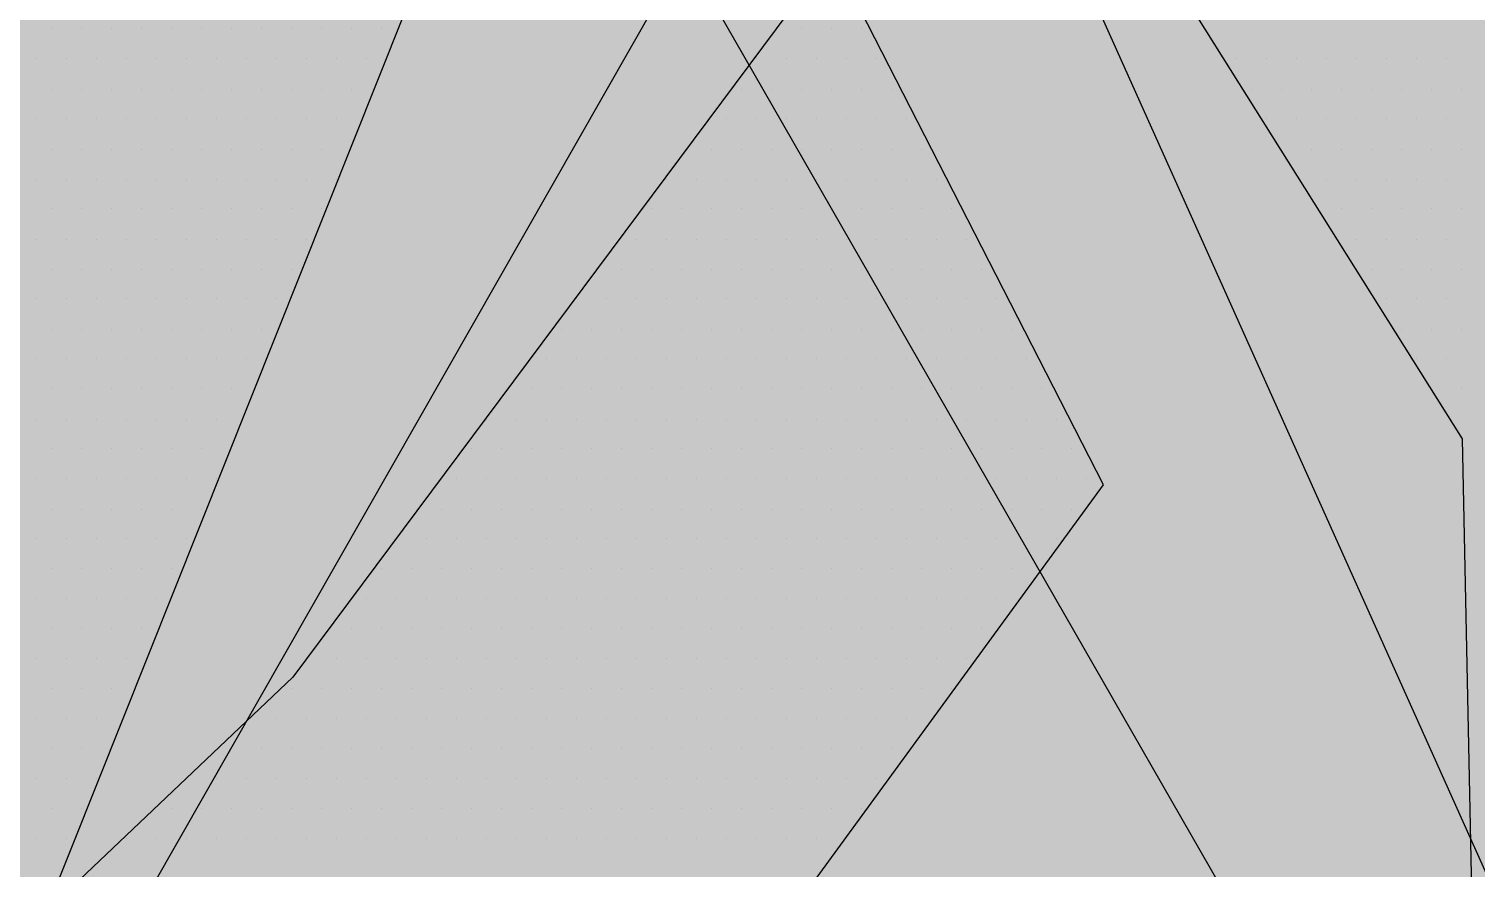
# Paper-space layout 'Layout1' of a CAD drawing. Extents: x -43 to 2298, y -18 to 768.
# Drawn here: x 736.001 to 738.656, y 378.743 to 380.283 of the extents above; entities that cross this region are included whole.
import ezdxf

# ---------------------------------------------------------------- set-up
doc = ezdxf.new("R2010")
doc.units = 0
doc.header["$LTSCALE"] = 2
doc.linetypes.add('CACHEX2', pattern=[0.75, 0.5, -0.25])
doc.layers.add('CARTOUCHE', color=7, linetype='Continuous')
doc.layers.add('LOGO', color=7, linetype='Continuous')

# ---------------------------------------------------------------- blocks, each defined once
blk = doc.blocks.new('A$C715108E3')
at = {"layer": 'LOGO', "color": 131}
for p, q in [((-9.3321, -15.8996), (-9.3321, -15.8996)), ((-9.2402, -15.8996), (-9.2402, -15.8996)), ((-9.1488, -15.8996), (-9.1488, -15.8996)), ((-9.0569, -15.8996), (-9.0569, -15.8996)), ((-8.9651, -15.8996), (-8.9651, -15.8996)), ((-8.8736, -15.8996), (-8.8736, -15.8996)), ((-8.7818, -15.8996), (-8.7818, -15.8996)), ((-8.69, -15.8996), (-8.69, -15.8996)), ((-8.5985, -15.8996), (-8.5985, -15.8996)), ((-8.5067, -15.8996), (-8.5067, -15.8996)), ((-8.4149, -15.8996), (-8.4149, -15.8996)), ((-8.3228, -15.8996), (-8.3228, -15.8996)), ((-7.1176, -15.8996), (-7.1176, -15.8996)), ((-7.0389, -15.8996), (-7.0389, -15.8996)), ((-6.947, -15.8996), (-6.947, -15.8996)), ((-6.8552, -15.8996), (-6.8552, -15.8996)), ((-9.3778, -15.991), (-9.3778, -15.991)), ((-9.2863, -15.991), (-9.2863, -15.991)), ((-9.1945, -15.991), (-9.1945, -15.991)), ((-9.1027, -15.991), (-9.1027, -15.991)), ((-9.0112, -15.991), (-9.0112, -15.991)), ((-8.9194, -15.991), (-8.9194, -15.991)), ((-8.8273, -15.991), (-8.8273, -15.991)), ((-8.7361, -15.991), (-8.7361, -15.991)), ((-8.6442, -15.991), (-8.6442, -15.991)), ((-8.552, -15.991), (-8.552, -15.991)), ((-8.461, -15.991), (-8.461, -15.991)), ((-8.3691, -15.991), (-8.3691, -15.991)), ((-7.1856, -15.991), (-7.1856, -15.991)), ((-7.1764, -15.991), (-7.1764, -15.991)), ((-7.0846, -15.991), (-7.0846, -15.991)), ((-6.9924, -15.991), (-6.9924, -15.991)), ((-6.9013, -15.991), (-6.9013, -15.991)), ((-6.8095, -15.991), (-6.8095, -15.991)), ((-5.7485, -15.991), (-5.7485, -15.991)), ((-5.7088, -15.991), (-5.7088, -15.991)), ((-5.6168, -15.991), (-5.6168, -15.991)), ((-5.5248, -15.991), (-5.5248, -15.991)), ((-5.4335, -15.991), (-5.4335, -15.991)), ((-5.3417, -15.991), (-5.3417, -15.991)), ((-5.2498, -15.991), (-5.2498, -15.991)), ((-5.1584, -15.991), (-5.1584, -15.991)), ((-5.0665, -15.991), (-5.0665, -15.991)), ((-9.3321, -16.0834), (-9.3321, -16.0834)), ((-9.2402, -16.0834), (-9.2402, -16.0834)), ((-9.1488, -16.0834), (-9.1488, -16.0834)), ((-9.0569, -16.0834), (-9.0569, -16.0834)), ((-8.9651, -16.0834), (-8.9651, -16.0834)), ((-8.8736, -16.0834), (-8.8736, -16.0834)), ((-8.7818, -16.0834), (-8.7818, -16.0834)), ((-8.69, -16.0834), (-8.69, -16.0834)), ((-8.5985, -16.0834), (-8.5985, -16.0834)), ((-8.5067, -16.0834), (-8.5067, -16.0834)), ((-8.4149, -16.0834), (-8.4149, -16.0834)), ((-7.254, -16.0834), (-7.254, -16.0834)), ((-7.2222, -16.0834), (-7.2222, -16.0834)), ((-7.1307, -16.0834), (-7.1307, -16.0834)), ((-7.0389, -16.0834), (-7.0389, -16.0834)), ((-6.947, -16.0834), (-6.947, -16.0834)), ((-6.8552, -16.0834), (-6.8552, -16.0834)), ((-6.7637, -16.0834), (-6.7637, -16.0834)), ((-5.6908, -16.0834), (-5.6908, -16.0834)), ((-5.6625, -16.0834), (-5.6625, -16.0834)), ((-5.5712, -16.0834), (-5.5712, -16.0834)), ((-5.4792, -16.0834), (-5.4792, -16.0834)), ((-5.3874, -16.0834), (-5.3874, -16.0834)), ((-5.2959, -16.0834), (-5.2959, -16.0834)), ((-5.2041, -16.0834), (-5.2041, -16.0834)), ((-5.1123, -16.0834), (-5.1123, -16.0834)), ((-5.0208, -16.0834), (-5.0208, -16.0834)), ((-9.3778, -16.1747), (-9.3778, -16.1747)), ((-9.2863, -16.1747), (-9.2863, -16.1747)), ((-9.1945, -16.1747), (-9.1945, -16.1747)), ((-9.1027, -16.1747), (-9.1027, -16.1747)), ((-9.0112, -16.1747), (-9.0112, -16.1747)), ((-8.9194, -16.1747), (-8.9194, -16.1747)), ((-8.8273, -16.1747), (-8.8273, -16.1747)), ((-8.7361, -16.1747), (-8.7361, -16.1747)), ((-8.6442, -16.1747), (-8.6442, -16.1747)), ((-8.552, -16.1747), (-8.552, -16.1747)), ((-8.461, -16.1747), (-8.461, -16.1747)), ((-7.3228, -16.1747), (-7.3228, -16.1747)), ((-7.2683, -16.1747), (-7.2683, -16.1747)), ((-7.1764, -16.1747), (-7.1764, -16.1747)), ((-7.0846, -16.1747), (-7.0846, -16.1747)), ((-6.9924, -16.1747), (-6.9924, -16.1747)), ((-6.9013, -16.1747), (-6.9013, -16.1747)), ((-6.8095, -16.1747), (-6.8095, -16.1747)), ((-6.7175, -16.1747), (-6.7175, -16.1747)), ((-5.6329, -16.1747), (-5.6329, -16.1747)), ((-5.6168, -16.1747), (-5.6168, -16.1747)), ((-5.5248, -16.1747), (-5.5248, -16.1747)), ((-5.4335, -16.1747), (-5.4335, -16.1747)), ((-5.3417, -16.1747), (-5.3417, -16.1747)), ((-5.2498, -16.1747), (-5.2498, -16.1747)), ((-5.1584, -16.1747), (-5.1584, -16.1747)), ((-5.0665, -16.1747), (-5.0665, -16.1747)), ((-9.3321, -16.2673), (-9.3321, -16.2673)), ((-9.2402, -16.2673), (-9.2402, -16.2673)), ((-9.1488, -16.2673), (-9.1488, -16.2673)), ((-9.0569, -16.2673), (-9.0569, -16.2673)), ((-8.9651, -16.2673), (-8.9651, -16.2673)), ((-8.8736, -16.2673), (-8.8736, -16.2673)), ((-8.7818, -16.2673), (-8.7818, -16.2673)), ((-8.69, -16.2673), (-8.69, -16.2673)), ((-8.5985, -16.2673), (-8.5985, -16.2673)), ((-8.5067, -16.2673), (-8.5067, -16.2673)), ((-7.3908, -16.2673), (-7.3908, -16.2673)), ((-7.314, -16.2673), (-7.314, -16.2673)), ((-7.2222, -16.2673), (-7.2222, -16.2673)), ((-7.1307, -16.2673), (-7.1307, -16.2673)), ((-7.0389, -16.2673), (-7.0389, -16.2673)), ((-6.947, -16.2673), (-6.947, -16.2673)), ((-6.8552, -16.2673), (-6.8552, -16.2673)), ((-6.7637, -16.2673), (-6.7637, -16.2673)), ((-6.6719, -16.2673), (-6.6719, -16.2673)), ((-5.5755, -16.2675), (-5.5755, -16.2675)), ((-5.5712, -16.2675), (-5.5712, -16.2675)), ((-5.4792, -16.2675), (-5.4792, -16.2675)), ((-5.3874, -16.2675), (-5.3874, -16.2675)), ((-5.2959, -16.2675), (-5.2959, -16.2675)), ((-5.2041, -16.2675), (-5.2041, -16.2675)), ((-5.1123, -16.2675), (-5.1123, -16.2675)), ((-5.0208, -16.2675), (-5.0208, -16.2675)), ((-9.3778, -16.3587), (-9.3778, -16.3587)), ((-9.2863, -16.3587), (-9.2863, -16.3587)), ((-9.1945, -16.3587), (-9.1945, -16.3587)), ((-9.1027, -16.3587), (-9.1027, -16.3587)), ((-9.0112, -16.3587), (-9.0112, -16.3587)), ((-8.9194, -16.3587), (-8.9194, -16.3587)), ((-8.8273, -16.3587), (-8.8273, -16.3587)), ((-8.7361, -16.3587), (-8.7361, -16.3587)), ((-8.6442, -16.3587), (-8.6442, -16.3587)), ((-8.552, -16.3587), (-8.552, -16.3587)), ((-8.461, -16.3587), (-8.461, -16.3587)), ((-7.4592, -16.3587), (-7.4592, -16.3587)), ((-7.4515, -16.3587), (-7.4515, -16.3587)), ((-7.3597, -16.3587), (-7.3597, -16.3587)), ((-7.2683, -16.3587), (-7.2683, -16.3587)), ((-7.1764, -16.3587), (-7.1764, -16.3587)), ((-7.0846, -16.3587), (-7.0846, -16.3587)), ((-6.9924, -16.3587), (-6.9924, -16.3587)), ((-6.9013, -16.3587), (-6.9013, -16.3587)), ((-6.8095, -16.3587), (-6.8095, -16.3587)), ((-6.7175, -16.3587), (-6.7175, -16.3587)), ((-6.6262, -16.3587), (-6.6262, -16.3587)), ((-5.5178, -16.3587), (-5.5178, -16.3587)), ((-5.4335, -16.3587), (-5.4335, -16.3587)), ((-5.3417, -16.3587), (-5.3417, -16.3587)), ((-5.2498, -16.3587), (-5.2498, -16.3587)), ((-5.1584, -16.3587), (-5.1584, -16.3587)), ((-5.0665, -16.3587), (-5.0665, -16.3587)), ((-9.3321, -16.45), (-9.3321, -16.45)), ((-9.2402, -16.45), (-9.2402, -16.45)), ((-9.1488, -16.45), (-9.1488, -16.45)), ((-9.0569, -16.45), (-9.0569, -16.45)), ((-8.9651, -16.45), (-8.9651, -16.45)), ((-8.8736, -16.45), (-8.8736, -16.45)), ((-8.7818, -16.45), (-8.7818, -16.45)), ((-8.69, -16.45), (-8.69, -16.45)), ((-8.5985, -16.45), (-8.5985, -16.45)), ((-8.5067, -16.45), (-8.5067, -16.45)), ((-7.5276, -16.45), (-7.5276, -16.45)), ((-7.4973, -16.45), (-7.4973, -16.45)), ((-7.4058, -16.45), (-7.4058, -16.45)), ((-7.314, -16.45), (-7.314, -16.45)), ((-7.2222, -16.45), (-7.2222, -16.45)), ((-7.1307, -16.45), (-7.1307, -16.45)), ((-7.0389, -16.45), (-7.0389, -16.45)), ((-6.947, -16.45), (-6.947, -16.45)), ((-6.8552, -16.45), (-6.8552, -16.45)), ((-6.7637, -16.45), (-6.7637, -16.45)), ((-6.6719, -16.45), (-6.6719, -16.45)), ((-6.5797, -16.45), (-6.5797, -16.45)), ((-5.4603, -16.45), (-5.4603, -16.45)), ((-5.3874, -16.45), (-5.3874, -16.45)), ((-5.2959, -16.45), (-5.2959, -16.45)), ((-5.2041, -16.45), (-5.2041, -16.45)), ((-5.1123, -16.45), (-5.1123, -16.45)), ((-5.0208, -16.45), (-5.0208, -16.45)), ((-9.3778, -16.5424), (-9.3778, -16.5424)), ((-9.2863, -16.5424), (-9.2863, -16.5424)), ((-9.1945, -16.5424), (-9.1945, -16.5424)), ((-9.1027, -16.5424), (-9.1027, -16.5424)), ((-9.0112, -16.5424), (-9.0112, -16.5424)), ((-8.9194, -16.5424), (-8.9194, -16.5424)), ((-8.8273, -16.5424), (-8.8273, -16.5424)), ((-8.7361, -16.5424), (-8.7361, -16.5424)), ((-8.6442, -16.5424), (-8.6442, -16.5424)), ((-8.552, -16.5424), (-8.552, -16.5424)), ((-7.5957, -16.5424), (-7.5957, -16.5424)), ((-7.5434, -16.5424), (-7.5434, -16.5424)), ((-7.4515, -16.5424), (-7.4515, -16.5424)), ((-7.3597, -16.5424), (-7.3597, -16.5424)), ((-7.2683, -16.5424), (-7.2683, -16.5424)), ((-7.1764, -16.5424), (-7.1764, -16.5424)), ((-7.0846, -16.5424), (-7.0846, -16.5424)), ((-6.9924, -16.5424), (-6.9924, -16.5424)), ((-6.9013, -16.5424), (-6.9013, -16.5424)), ((-6.8095, -16.5424), (-6.8095, -16.5424)), ((-6.7175, -16.5424), (-6.7175, -16.5424)), ((-6.6262, -16.5424), (-6.6262, -16.5424)), ((-6.5343, -16.5424), (-6.5343, -16.5424)), ((-5.4031, -16.5424), (-5.4031, -16.5424)), ((-5.3417, -16.5424), (-5.3417, -16.5424)), ((-5.2498, -16.5424), (-5.2498, -16.5424)), ((-5.1584, -16.5424), (-5.1584, -16.5424)), ((-5.0665, -16.5424), (-5.0665, -16.5424)), ((-9.3321, -16.6339), (-9.3321, -16.6339)), ((-9.2402, -16.6339), (-9.2402, -16.6339)), ((-9.1488, -16.6339), (-9.1488, -16.6339)), ((-9.0569, -16.6339), (-9.0569, -16.6339)), ((-8.9651, -16.6339), (-8.9651, -16.6339)), ((-8.8736, -16.6339), (-8.8736, -16.6339)), ((-8.7818, -16.6339), (-8.7818, -16.6339)), ((-8.69, -16.6339), (-8.69, -16.6339)), ((-8.5985, -16.6339), (-8.5985, -16.6339)), ((-7.6641, -16.6339), (-7.6641, -16.6339)), ((-7.5891, -16.6339), (-7.5891, -16.6339)), ((-7.4973, -16.6339), (-7.4973, -16.6339)), ((-7.4058, -16.6339), (-7.4058, -16.6339)), ((-7.314, -16.6339), (-7.314, -16.6339)), ((-7.2222, -16.6339), (-7.2222, -16.6339)), ((-7.1307, -16.6339), (-7.1307, -16.6339)), ((-7.0389, -16.6339), (-7.0389, -16.6339)), ((-6.947, -16.6339), (-6.947, -16.6339)), ((-6.8552, -16.6339), (-6.8552, -16.6339)), ((-6.7637, -16.6339), (-6.7637, -16.6339)), ((-6.6719, -16.6339), (-6.6719, -16.6339)), ((-6.5797, -16.6339), (-6.5797, -16.6339)), ((-6.4886, -16.6339), (-6.4886, -16.6339)), ((-5.3454, -16.6339), (-5.3454, -16.6339)), ((-5.2959, -16.6339), (-5.2959, -16.6339)), ((-5.2041, -16.6339), (-5.2041, -16.6339)), ((-5.1123, -16.6339), (-5.1123, -16.6339)), ((-5.0208, -16.6339), (-5.0208, -16.6339)), ((-9.3778, -16.7251), (-9.3778, -16.7251)), ((-9.2863, -16.7251), (-9.2863, -16.7251)), ((-9.1945, -16.7251), (-9.1945, -16.7251)), ((-9.1027, -16.7251), (-9.1027, -16.7251)), ((-9.0112, -16.7251), (-9.0112, -16.7251)), ((-8.9194, -16.7251), (-8.9194, -16.7251)), ((-8.8273, -16.7251), (-8.8273, -16.7251)), ((-8.7361, -16.7251), (-8.7361, -16.7251)), ((-8.6442, -16.7251), (-8.6442, -16.7251)), ((-7.7321, -16.7251), (-7.7321, -16.7251)), ((-7.7267, -16.7251), (-7.7267, -16.7251)), ((-7.635, -16.7251), (-7.635, -16.7251)), ((-7.5434, -16.7251), (-7.5434, -16.7251)), ((-7.4515, -16.7251), (-7.4515, -16.7251)), ((-7.3597, -16.7251), (-7.3597, -16.7251)), ((-7.2683, -16.7251), (-7.2683, -16.7251)), ((-7.1764, -16.7251), (-7.1764, -16.7251)), ((-7.0846, -16.7251), (-7.0846, -16.7251)), ((-6.9924, -16.7251), (-6.9924, -16.7251)), ((-6.9013, -16.7251), (-6.9013, -16.7251)), ((-6.8095, -16.7251), (-6.8095, -16.7251)), ((-6.7175, -16.7251), (-6.7175, -16.7251)), ((-6.6262, -16.7251), (-6.6262, -16.7251)), ((-6.5343, -16.7251), (-6.5343, -16.7251)), ((-6.4423, -16.7251), (-6.4423, -16.7251)), ((-5.2877, -16.7251), (-5.2877, -16.7251)), ((-5.2498, -16.7251), (-5.2498, -16.7251)), ((-5.1584, -16.7251), (-5.1584, -16.7251)), ((-5.0665, -16.7251), (-5.0665, -16.7251)), ((-9.3321, -16.8175), (-9.3321, -16.8175)), ((-9.2402, -16.8175), (-9.2402, -16.8175)), ((-9.1488, -16.8175), (-9.1488, -16.8175)), ((-9.0569, -16.8175), (-9.0569, -16.8175)), ((-8.9651, -16.8175), (-8.9651, -16.8175)), ((-8.8736, -16.8175), (-8.8736, -16.8175)), ((-8.7818, -16.8175), (-8.7818, -16.8175)), ((-8.69, -16.8175), (-8.69, -16.8175)), ((-7.8005, -16.8175), (-7.8005, -16.8175)), ((-7.7724, -16.8175), (-7.7724, -16.8175)), ((-7.6809, -16.8175), (-7.6809, -16.8175)), ((-7.5891, -16.8175), (-7.5891, -16.8175)), ((-7.4973, -16.8175), (-7.4973, -16.8175)), ((-7.4058, -16.8175), (-7.4058, -16.8175)), ((-7.314, -16.8175), (-7.314, -16.8175)), ((-7.2222, -16.8175), (-7.2222, -16.8175)), ((-7.1307, -16.8175), (-7.1307, -16.8175)), ((-7.0389, -16.8175), (-7.0389, -16.8175)), ((-6.947, -16.8175), (-6.947, -16.8175)), ((-6.8552, -16.8175), (-6.8552, -16.8175)), ((-6.7637, -16.8175), (-6.7637, -16.8175)), ((-6.6719, -16.8175), (-6.6719, -16.8175)), ((-6.5797, -16.8175), (-6.5797, -16.8175)), ((-6.4886, -16.8175), (-6.4886, -16.8175)), ((-6.3966, -16.8175), (-6.3966, -16.8175)), ((-5.2301, -16.8175), (-5.2301, -16.8175)), ((-5.2041, -16.8175), (-5.2041, -16.8175)), ((-5.1123, -16.8175), (-5.1123, -16.8175)), ((-5.0208, -16.8175), (-5.0208, -16.8175)), ((-9.3778, -16.909), (-9.3778, -16.909)), ((-9.2863, -16.909), (-9.2863, -16.909)), ((-9.1945, -16.909), (-9.1945, -16.909)), ((-9.1027, -16.909), (-9.1027, -16.909)), ((-9.0112, -16.909), (-9.0112, -16.909)), ((-8.9194, -16.909), (-8.9194, -16.909)), ((-8.8273, -16.909), (-8.8273, -16.909)), ((-8.7361, -16.909), (-8.7361, -16.909)), ((-7.8693, -16.909), (-7.8693, -16.909)), ((-7.8187, -16.909), (-7.8187, -16.909)), ((-7.7267, -16.909), (-7.7267, -16.909)), ((-7.635, -16.909), (-7.635, -16.909)), ((-7.5434, -16.909), (-7.5434, -16.909)), ((-7.4515, -16.909), (-7.4515, -16.909)), ((-7.3597, -16.909), (-7.3597, -16.909)), ((-7.2683, -16.909), (-7.2683, -16.909)), ((-7.1764, -16.909), (-7.1764, -16.909)), ((-7.0846, -16.909), (-7.0846, -16.909)), ((-6.9924, -16.909), (-6.9924, -16.909)), ((-6.9013, -16.909), (-6.9013, -16.909)), ((-6.8095, -16.909), (-6.8095, -16.909)), ((-6.7175, -16.909), (-6.7175, -16.909)), ((-6.6262, -16.909), (-6.6262, -16.909)), ((-6.5343, -16.909), (-6.5343, -16.909)), ((-6.4423, -16.909), (-6.4423, -16.909)), ((-6.3511, -16.909), (-6.3511, -16.909)), ((-5.1726, -16.909), (-5.1726, -16.909)), ((-5.1584, -16.909), (-5.1584, -16.909)), ((-5.0665, -16.909), (-5.0665, -16.909)), ((-9.3321, -17.0003), (-9.3321, -17.0003)), ((-9.2402, -17.0003), (-9.2402, -17.0003)), ((-9.1488, -17.0003), (-9.1488, -17.0003)), ((-9.0569, -17.0003), (-9.0569, -17.0003)), ((-8.9651, -17.0003), (-8.9651, -17.0003)), ((-8.8736, -17.0003), (-8.8736, -17.0003)), ((-8.7818, -17.0003), (-8.7818, -17.0003)), ((-7.9373, -17.0003), (-7.9373, -17.0003)), ((-7.8642, -17.0003), (-7.8642, -17.0003)), ((-7.7724, -17.0003), (-7.7724, -17.0003)), ((-7.6809, -17.0003), (-7.6809, -17.0003)), ((-7.5891, -17.0003), (-7.5891, -17.0003)), ((-7.4973, -17.0003), (-7.4973, -17.0003)), ((-7.4058, -17.0003), (-7.4058, -17.0003)), ((-7.314, -17.0003), (-7.314, -17.0003)), ((-7.2222, -17.0003), (-7.2222, -17.0003)), ((-7.1307, -17.0003), (-7.1307, -17.0003)), ((-7.0389, -17.0003), (-7.0389, -17.0003)), ((-6.947, -17.0003), (-6.947, -17.0003)), ((-6.8552, -17.0003), (-6.8552, -17.0003)), ((-6.7637, -17.0003), (-6.7637, -17.0003)), ((-6.6719, -17.0003), (-6.6719, -17.0003)), ((-6.5797, -17.0003), (-6.5797, -17.0003)), ((-6.4886, -17.0003), (-6.4886, -17.0003)), ((-6.3966, -17.0003), (-6.3966, -17.0003)), ((-6.3046, -17.0003), (-6.3046, -17.0003)), ((-5.1149, -17.0003), (-5.1149, -17.0003)), ((-5.1123, -17.0003), (-5.1123, -17.0003)), ((-5.0208, -17.0003), (-5.0208, -17.0003)), ((-9.3778, -17.0928), (-9.3778, -17.0928)), ((-9.2863, -17.0928), (-9.2863, -17.0928)), ((-9.1945, -17.0928), (-9.1945, -17.0928)), ((-9.1027, -17.0928), (-9.1027, -17.0928)), ((-9.0112, -17.0928), (-9.0112, -17.0928)), ((-8.9194, -17.0928), (-8.9194, -17.0928)), ((-8.8273, -17.0928), (-8.8273, -17.0928)), ((-8.0059, -17.0928), (-8.0059, -17.0928)), ((-8.002, -17.0928), (-8.002, -17.0928)), ((-7.91, -17.0928), (-7.91, -17.0928)), ((-7.8187, -17.0928), (-7.8187, -17.0928)), ((-7.7267, -17.0928), (-7.7267, -17.0928)), ((-7.635, -17.0928), (-7.635, -17.0928)), ((-7.5434, -17.0928), (-7.5434, -17.0928)), ((-7.4515, -17.0928), (-7.4515, -17.0928)), ((-7.3597, -17.0928), (-7.3597, -17.0928)), ((-7.2683, -17.0928), (-7.2683, -17.0928)), ((-7.1764, -17.0928), (-7.1764, -17.0928)), ((-7.0846, -17.0928), (-7.0846, -17.0928)), ((-6.9924, -17.0928), (-6.9924, -17.0928)), ((-6.9013, -17.0928), (-6.9013, -17.0928)), ((-6.8095, -17.0928), (-6.8095, -17.0928)), ((-6.7175, -17.0928), (-6.7175, -17.0928)), ((-6.6262, -17.0928), (-6.6262, -17.0928)), ((-6.5343, -17.0928), (-6.5343, -17.0928)), ((-6.4423, -17.0928), (-6.4423, -17.0928)), ((-6.3511, -17.0928), (-6.3511, -17.0928)), ((-6.259, -17.0928), (-6.259, -17.0928)), ((-5.0579, -17.0928), (-5.0579, -17.0928)), ((-9.3321, -17.1843), (-9.3321, -17.1843)), ((-9.2402, -17.1843), (-9.2402, -17.1843)), ((-9.1488, -17.1843), (-9.1488, -17.1843)), ((-9.0569, -17.1843), (-9.0569, -17.1843)), ((-8.9651, -17.1843), (-8.9651, -17.1843)), ((-8.8736, -17.1843), (-8.8736, -17.1843)), ((-8.0743, -17.1843), (-8.0743, -17.1843)), ((-8.0475, -17.1843), (-8.0475, -17.1843)), ((-7.9563, -17.1843), (-7.9563, -17.1843)), ((-7.8642, -17.1843), (-7.8642, -17.1843)), ((-7.7724, -17.1843), (-7.7724, -17.1843)), ((-7.6809, -17.1843), (-7.6809, -17.1843)), ((-7.5891, -17.1843), (-7.5891, -17.1843)), ((-7.4973, -17.1843), (-7.4973, -17.1843)), ((-7.4058, -17.1843), (-7.4058, -17.1843)), ((-7.314, -17.1843), (-7.314, -17.1843)), ((-7.2222, -17.1843), (-7.2222, -17.1843)), ((-7.1307, -17.1843), (-7.1307, -17.1843)), ((-7.0389, -17.1843), (-7.0389, -17.1843)), ((-6.947, -17.1843), (-6.947, -17.1843)), ((-6.8552, -17.1843), (-6.8552, -17.1843)), ((-6.7637, -17.1843), (-6.7637, -17.1843)), ((-6.6719, -17.1843), (-6.6719, -17.1843)), ((-6.5797, -17.1843), (-6.5797, -17.1843)), ((-6.4886, -17.1843), (-6.4886, -17.1843)), ((-6.3966, -17.1843), (-6.3966, -17.1843)), ((-6.3046, -17.1843), (-6.3046, -17.1843)), ((-6.2133, -17.1843), (-6.2133, -17.1843)), ((-5.0182, -17.1843), (-5.0182, -17.1843)), ((-9.3778, -17.2756), (-9.3778, -17.2756)), ((-9.2863, -17.2756), (-9.2863, -17.2756)), ((-9.1945, -17.2756), (-9.1945, -17.2756)), ((-9.1027, -17.2756), (-9.1027, -17.2756)), ((-9.0112, -17.2756), (-9.0112, -17.2756)), ((-8.9194, -17.2756), (-8.9194, -17.2756)), ((-8.8273, -17.2756), (-8.8273, -17.2756)), ((-8.1424, -17.2756), (-8.1424, -17.2756)), ((-8.094, -17.2756), (-8.094, -17.2756)), ((-8.002, -17.2756), (-8.002, -17.2756)), ((-7.91, -17.2756), (-7.91, -17.2756)), ((-7.8187, -17.2756), (-7.8187, -17.2756)), ((-7.7267, -17.2756), (-7.7267, -17.2756)), ((-7.635, -17.2756), (-7.635, -17.2756)), ((-7.5434, -17.2756), (-7.5434, -17.2756)), ((-7.4515, -17.2756), (-7.4515, -17.2756)), ((-7.3597, -17.2756), (-7.3597, -17.2756)), ((-7.2683, -17.2756), (-7.2683, -17.2756)), ((-7.1764, -17.2756), (-7.1764, -17.2756)), ((-7.0846, -17.2756), (-7.0846, -17.2756)), ((-6.9924, -17.2756), (-6.9924, -17.2756)), ((-6.9013, -17.2756), (-6.9013, -17.2756)), ((-6.8095, -17.2756), (-6.8095, -17.2756)), ((-6.7175, -17.2756), (-6.7175, -17.2756)), ((-6.6262, -17.2756), (-6.6262, -17.2756)), ((-6.5343, -17.2756), (-6.5343, -17.2756)), ((-6.4423, -17.2756), (-6.4423, -17.2756)), ((-6.3511, -17.2756), (-6.3511, -17.2756)), ((-6.259, -17.2756), (-6.259, -17.2756)), ((-6.1674, -17.2756), (-6.1674, -17.2756)), ((-5.0167, -17.2756), (-5.0167, -17.2756)), ((-9.3321, -17.368), (-9.3321, -17.368)), ((-9.2402, -17.368), (-9.2402, -17.368)), ((-9.1488, -17.368), (-9.1488, -17.368)), ((-9.0569, -17.368), (-9.0569, -17.368)), ((-8.9651, -17.368), (-8.9651, -17.368)), ((-8.8736, -17.368), (-8.8736, -17.368)), ((-8.2108, -17.368), (-8.2108, -17.368)), ((-8.1394, -17.368), (-8.1394, -17.368)), ((-8.0475, -17.368), (-8.0475, -17.368)), ((-7.9563, -17.368), (-7.9563, -17.368)), ((-7.8642, -17.368), (-7.8642, -17.368)), ((-7.7724, -17.368), (-7.7724, -17.368)), ((-7.6809, -17.368), (-7.6809, -17.368)), ((-7.5891, -17.368), (-7.5891, -17.368)), ((-7.4973, -17.368), (-7.4973, -17.368)), ((-7.4058, -17.368), (-7.4058, -17.368)), ((-7.314, -17.368), (-7.314, -17.368)), ((-7.2222, -17.368), (-7.2222, -17.368)), ((-7.1307, -17.368), (-7.1307, -17.368)), ((-7.0389, -17.368), (-7.0389, -17.368)), ((-6.947, -17.368), (-6.947, -17.368)), ((-6.8552, -17.368), (-6.8552, -17.368)), ((-6.7637, -17.368), (-6.7637, -17.368)), ((-6.6719, -17.368), (-6.6719, -17.368)), ((-6.5797, -17.368), (-6.5797, -17.368)), ((-6.4886, -17.368), (-6.4886, -17.368)), ((-6.3966, -17.368), (-6.3966, -17.368)), ((-6.3046, -17.368), (-6.3046, -17.368)), ((-6.2133, -17.368), (-6.2133, -17.368)), ((-5.0142, -17.368), (-5.0142, -17.368)), ((-9.3778, -17.4592), (-9.3778, -17.4592)), ((-9.2863, -17.4592), (-9.2863, -17.4592)), ((-9.1945, -17.4592), (-9.1945, -17.4592)), ((-9.1027, -17.4592), (-9.1027, -17.4592)), ((-9.0112, -17.4592), (-9.0112, -17.4592)), ((-8.9194, -17.4592), (-8.9194, -17.4592)), ((-8.2788, -17.4592), (-8.2788, -17.4592)), ((-8.2771, -17.4592), (-8.2771, -17.4592)), ((-8.1851, -17.4592), (-8.1851, -17.4592)), ((-8.094, -17.4592), (-8.094, -17.4592)), ((-8.002, -17.4592), (-8.002, -17.4592)), ((-7.91, -17.4592), (-7.91, -17.4592)), ((-7.8187, -17.4592), (-7.8187, -17.4592)), ((-7.7267, -17.4592), (-7.7267, -17.4592)), ((-7.635, -17.4592), (-7.635, -17.4592)), ((-7.5434, -17.4592), (-7.5434, -17.4592)), ((-7.4515, -17.4592), (-7.4515, -17.4592)), ((-7.3597, -17.4592), (-7.3597, -17.4592)), ((-7.2683, -17.4592), (-7.2683, -17.4592)), ((-7.1764, -17.4592), (-7.1764, -17.4592)), ((-7.0846, -17.4592), (-7.0846, -17.4592)), ((-6.9924, -17.4592), (-6.9924, -17.4592)), ((-6.9013, -17.4592), (-6.9013, -17.4592)), ((-6.8095, -17.4592), (-6.8095, -17.4592)), ((-6.7175, -17.4592), (-6.7175, -17.4592)), ((-6.6262, -17.4592), (-6.6262, -17.4592)), ((-6.5343, -17.4592), (-6.5343, -17.4592)), ((-6.4423, -17.4592), (-6.4423, -17.4592)), ((-6.3511, -17.4592), (-6.3511, -17.4592)), ((-6.259, -17.4592), (-6.259, -17.4592)), ((-5.0127, -17.4592), (-5.0127, -17.4592)), ((-9.3321, -17.5507), (-9.3321, -17.5507)), ((-9.2402, -17.5507), (-9.2402, -17.5507)), ((-9.1488, -17.5507), (-9.1488, -17.5507)), ((-9.0569, -17.5507), (-9.0569, -17.5507)), ((-8.9651, -17.5507), (-8.9651, -17.5507)), ((-8.3472, -17.5507), (-8.3472, -17.5507)), ((-8.3228, -17.5507), (-8.3228, -17.5507)), ((-8.2316, -17.5507), (-8.2316, -17.5507)), ((-8.1394, -17.5507), (-8.1394, -17.5507)), ((-8.0475, -17.5507), (-8.0475, -17.5507)), ((-7.9563, -17.5507), (-7.9563, -17.5507)), ((-7.8642, -17.5507), (-7.8642, -17.5507)), ((-7.7724, -17.5507), (-7.7724, -17.5507)), ((-7.6809, -17.5507), (-7.6809, -17.5507)), ((-7.5891, -17.5507), (-7.5891, -17.5507)), ((-7.4973, -17.5507), (-7.4973, -17.5507)), ((-7.4058, -17.5507), (-7.4058, -17.5507)), ((-7.314, -17.5507), (-7.314, -17.5507)), ((-7.2222, -17.5507), (-7.2222, -17.5507)), ((-7.1307, -17.5507), (-7.1307, -17.5507)), ((-7.0389, -17.5507), (-7.0389, -17.5507)), ((-6.947, -17.5507), (-6.947, -17.5507)), ((-6.8552, -17.5507), (-6.8552, -17.5507)), ((-6.7637, -17.5507), (-6.7637, -17.5507)), ((-6.6719, -17.5507), (-6.6719, -17.5507)), ((-6.5797, -17.5507), (-6.5797, -17.5507)), ((-6.4886, -17.5507), (-6.4886, -17.5507)), ((-6.3966, -17.5507), (-6.3966, -17.5507)), ((-6.3046, -17.5507), (-6.3046, -17.5507)), ((-5.0103, -17.5507), (-5.0103, -17.5507)), ((-9.3778, -17.6431), (-9.3778, -17.6431)), ((-9.2863, -17.6431), (-9.2863, -17.6431)), ((-9.1945, -17.6431), (-9.1945, -17.6431)), ((-9.1027, -17.6431), (-9.1027, -17.6431)), ((-9.0112, -17.6431), (-9.0112, -17.6431)), ((-8.4156, -17.6431), (-8.4156, -17.6431)), ((-8.3691, -17.6431), (-8.3691, -17.6431)), ((-8.2771, -17.6431), (-8.2771, -17.6431)), ((-8.1851, -17.6431), (-8.1851, -17.6431)), ((-8.094, -17.6431), (-8.094, -17.6431)), ((-8.002, -17.6431), (-8.002, -17.6431)), ((-7.91, -17.6431), (-7.91, -17.6431)), ((-7.8187, -17.6431), (-7.8187, -17.6431)), ((-7.7267, -17.6431), (-7.7267, -17.6431)), ((-7.635, -17.6431), (-7.635, -17.6431)), ((-7.5434, -17.6431), (-7.5434, -17.6431)), ((-7.4515, -17.6431), (-7.4515, -17.6431)), ((-7.3597, -17.6431), (-7.3597, -17.6431)), ((-7.2683, -17.6431), (-7.2683, -17.6431)), ((-7.1764, -17.6431), (-7.1764, -17.6431)), ((-7.0846, -17.6431), (-7.0846, -17.6431)), ((-6.9924, -17.6431), (-6.9924, -17.6431)), ((-6.9013, -17.6431), (-6.9013, -17.6431)), ((-6.8095, -17.6431), (-6.8095, -17.6431)), ((-6.7175, -17.6431), (-6.7175, -17.6431)), ((-6.6262, -17.6431), (-6.6262, -17.6431)), ((-6.5343, -17.6431), (-6.5343, -17.6431)), ((-6.4423, -17.6431), (-6.4423, -17.6431)), ((-5.0088, -17.6431), (-5.0088, -17.6431)), ((-9.3321, -17.7343), (-9.3321, -17.7343)), ((-9.2402, -17.7343), (-9.2402, -17.7343)), ((-9.1488, -17.7343), (-9.1488, -17.7343)), ((-9.0569, -17.7343), (-9.0569, -17.7343)), ((-8.4838, -17.7343), (-8.4838, -17.7343)), ((-8.4149, -17.7343), (-8.4149, -17.7343)), ((-8.3228, -17.7343), (-8.3228, -17.7343)), ((-8.2316, -17.7343), (-8.2316, -17.7343)), ((-8.1394, -17.7343), (-8.1394, -17.7343)), ((-8.0475, -17.7343), (-8.0475, -17.7343)), ((-7.9563, -17.7343), (-7.9563, -17.7343)), ((-7.8642, -17.7343), (-7.8642, -17.7343)), ((-7.7724, -17.7343), (-7.7724, -17.7343)), ((-7.6809, -17.7343), (-7.6809, -17.7343)), ((-7.5891, -17.7343), (-7.5891, -17.7343)), ((-7.4973, -17.7343), (-7.4973, -17.7343)), ((-7.4058, -17.7343), (-7.4058, -17.7343)), ((-7.314, -17.7343), (-7.314, -17.7343)), ((-7.2222, -17.7343), (-7.2222, -17.7343)), ((-7.1307, -17.7343), (-7.1307, -17.7343)), ((-7.0389, -17.7343), (-7.0389, -17.7343)), ((-6.947, -17.7343), (-6.947, -17.7343)), ((-6.8552, -17.7343), (-6.8552, -17.7343)), ((-6.7637, -17.7343), (-6.7637, -17.7343)), ((-6.6719, -17.7343), (-6.6719, -17.7343)), ((-6.5797, -17.7343), (-6.5797, -17.7343)), ((-6.4886, -17.7343), (-6.4886, -17.7343)), ((-5.0066, -17.7343), (-5.0066, -17.7343)), ((-9.3778, -17.8258), (-9.3778, -17.8258)), ((-9.2863, -17.8258), (-9.2863, -17.8258)), ((-9.1945, -17.8258), (-9.1945, -17.8258)), ((-9.1027, -17.8258), (-9.1027, -17.8258)), ((-8.552, -17.8258), (-8.552, -17.8258)), ((-8.461, -17.8258), (-8.461, -17.8258)), ((-8.3691, -17.8258), (-8.3691, -17.8258)), ((-8.2771, -17.8258), (-8.2771, -17.8258)), ((-8.1851, -17.8258), (-8.1851, -17.8258)), ((-8.094, -17.8258), (-8.094, -17.8258)), ((-8.002, -17.8258), (-8.002, -17.8258)), ((-7.91, -17.8258), (-7.91, -17.8258)), ((-7.8187, -17.8258), (-7.8187, -17.8258)), ((-7.7267, -17.8258), (-7.7267, -17.8258)), ((-7.635, -17.8258), (-7.635, -17.8258)), ((-7.5434, -17.8258), (-7.5434, -17.8258)), ((-7.4515, -17.8258), (-7.4515, -17.8258)), ((-7.3597, -17.8258), (-7.3597, -17.8258)), ((-7.2683, -17.8258), (-7.2683, -17.8258)), ((-7.1764, -17.8258), (-7.1764, -17.8258)), ((-7.0846, -17.8258), (-7.0846, -17.8258)), ((-6.9924, -17.8258), (-6.9924, -17.8258)), ((-6.9013, -17.8258), (-6.9013, -17.8258)), ((-6.8095, -17.8258), (-6.8095, -17.8258)), ((-6.7175, -17.8258), (-6.7175, -17.8258)), ((-6.6262, -17.8258), (-6.6262, -17.8258)), ((-6.5343, -17.8258), (-6.5343, -17.8258)), ((-5.0051, -17.8258), (-5.0051, -17.8258)), ((-9.3321, -17.9182), (-9.3321, -17.9182)), ((-9.2402, -17.9182), (-9.2402, -17.9182)), ((-9.1488, -17.9182), (-9.1488, -17.9182)), ((-8.6315, -17.9182), (-8.6315, -17.9182)), ((-8.5985, -17.9182), (-8.5985, -17.9182)), ((-8.5067, -17.9182), (-8.5067, -17.9182)), ((-8.4149, -17.9182), (-8.4149, -17.9182)), ((-8.3228, -17.9182), (-8.3228, -17.9182)), ((-8.2316, -17.9182), (-8.2316, -17.9182)), ((-8.1394, -17.9182), (-8.1394, -17.9182)), ((-8.0475, -17.9182), (-8.0475, -17.9182)), ((-7.9563, -17.9182), (-7.9563, -17.9182)), ((-7.8642, -17.9182), (-7.8642, -17.9182)), ((-7.7724, -17.9182), (-7.7724, -17.9182)), ((-7.6809, -17.9182), (-7.6809, -17.9182)), ((-7.5891, -17.9182), (-7.5891, -17.9182)), ((-7.4973, -17.9182), (-7.4973, -17.9182)), ((-7.4058, -17.9182), (-7.4058, -17.9182)), ((-7.314, -17.9182), (-7.314, -17.9182)), ((-7.2222, -17.9182), (-7.2222, -17.9182)), ((-7.1307, -17.9182), (-7.1307, -17.9182)), ((-7.0389, -17.9182), (-7.0389, -17.9182)), ((-6.947, -17.9182), (-6.947, -17.9182)), ((-6.8552, -17.9182), (-6.8552, -17.9182)), ((-6.7637, -17.9182), (-6.7637, -17.9182)), ((-6.6719, -17.9182), (-6.6719, -17.9182)), ((-6.5797, -17.9182), (-6.5797, -17.9182)), ((-5.0036, -17.9182), (-5.0036, -17.9182)), ((-9.3778, -18.0097), (-9.3778, -18.0097)), ((-9.2863, -18.0097), (-9.2863, -18.0097)), ((-9.1945, -18.0097), (-9.1945, -18.0097)), ((-8.7278, -18.0097), (-8.7278, -18.0097)), ((-8.6442, -18.0097), (-8.6442, -18.0097)), ((-8.552, -18.0097), (-8.552, -18.0097)), ((-8.461, -18.0097), (-8.461, -18.0097)), ((-8.3691, -18.0097), (-8.3691, -18.0097)), ((-8.2771, -18.0097), (-8.2771, -18.0097)), ((-8.1851, -18.0097), (-8.1851, -18.0097)), ((-8.094, -18.0097), (-8.094, -18.0097)), ((-8.002, -18.0097), (-8.002, -18.0097)), ((-7.91, -18.0097), (-7.91, -18.0097)), ((-7.8187, -18.0097), (-7.8187, -18.0097)), ((-7.7267, -18.0097), (-7.7267, -18.0097)), ((-7.635, -18.0097), (-7.635, -18.0097)), ((-7.5434, -18.0097), (-7.5434, -18.0097)), ((-7.4515, -18.0097), (-7.4515, -18.0097)), ((-7.3597, -18.0097), (-7.3597, -18.0097)), ((-7.2683, -18.0097), (-7.2683, -18.0097)), ((-7.1764, -18.0097), (-7.1764, -18.0097)), ((-7.0846, -18.0097), (-7.0846, -18.0097)), ((-6.9924, -18.0097), (-6.9924, -18.0097)), ((-6.9013, -18.0097), (-6.9013, -18.0097)), ((-6.8095, -18.0097), (-6.8095, -18.0097)), ((-6.7175, -18.0097), (-6.7175, -18.0097)), ((-5.0013, -18.0097), (-5.0013, -18.0097)), ((-9.3321, -18.1009), (-9.3321, -18.1009)), ((-9.2402, -18.1009), (-9.2402, -18.1009)), ((-8.8245, -18.1009), (-8.8245, -18.1009)), ((-8.7818, -18.1009), (-8.7818, -18.1009)), ((-8.69, -18.1009), (-8.69, -18.1009)), ((-8.5985, -18.1009), (-8.5985, -18.1009)), ((-8.5067, -18.1009), (-8.5067, -18.1009)), ((-8.4149, -18.1009), (-8.4149, -18.1009)), ((-8.3228, -18.1009), (-8.3228, -18.1009)), ((-8.2316, -18.1009), (-8.2316, -18.1009)), ((-8.1394, -18.1009), (-8.1394, -18.1009)), ((-8.0475, -18.1009), (-8.0475, -18.1009)), ((-7.9563, -18.1009), (-7.9563, -18.1009)), ((-7.8642, -18.1009), (-7.8642, -18.1009)), ((-7.7724, -18.1009), (-7.7724, -18.1009)), ((-7.6809, -18.1009), (-7.6809, -18.1009)), ((-7.5891, -18.1009), (-7.5891, -18.1009)), ((-7.4973, -18.1009), (-7.4973, -18.1009)), ((-7.4058, -18.1009), (-7.4058, -18.1009)), ((-7.314, -18.1009), (-7.314, -18.1009)), ((-7.2222, -18.1009), (-7.2222, -18.1009)), ((-7.1307, -18.1009), (-7.1307, -18.1009)), ((-7.0389, -18.1009), (-7.0389, -18.1009)), ((-6.947, -18.1009), (-6.947, -18.1009)), ((-6.8552, -18.1009), (-6.8552, -18.1009)), ((-6.7637, -18.1009), (-6.7637, -18.1009)), ((-4.9998, -18.1009), (-4.9998, -18.1009)), ((-9.3778, -18.1933), (-9.3778, -18.1933)), ((-9.2863, -18.1933), (-9.2863, -18.1933)), ((-9.1945, -18.1933), (-9.1945, -18.1933)), ((-8.9216, -18.1933), (-8.9216, -18.1933)), ((-8.9194, -18.1933), (-8.9194, -18.1933)), ((-8.8273, -18.1933), (-8.8273, -18.1933)), ((-8.7361, -18.1933), (-8.7361, -18.1933)), ((-8.6442, -18.1933), (-8.6442, -18.1933)), ((-8.552, -18.1933), (-8.552, -18.1933)), ((-8.461, -18.1933), (-8.461, -18.1933)), ((-8.3691, -18.1933), (-8.3691, -18.1933)), ((-8.2771, -18.1933), (-8.2771, -18.1933)), ((-8.1851, -18.1933), (-8.1851, -18.1933)), ((-8.094, -18.1933), (-8.094, -18.1933)), ((-8.002, -18.1933), (-8.002, -18.1933)), ((-7.91, -18.1933), (-7.91, -18.1933)), ((-7.8187, -18.1933), (-7.8187, -18.1933)), ((-7.7267, -18.1933), (-7.7267, -18.1933)), ((-7.635, -18.1933), (-7.635, -18.1933)), ((-7.5434, -18.1933), (-7.5434, -18.1933)), ((-7.4515, -18.1933), (-7.4515, -18.1933)), ((-7.3597, -18.1933), (-7.3597, -18.1933)), ((-7.2683, -18.1933), (-7.2683, -18.1933)), ((-7.1764, -18.1933), (-7.1764, -18.1933)), ((-7.0846, -18.1933), (-7.0846, -18.1933)), ((-6.9924, -18.1933), (-6.9924, -18.1933)), ((-6.9013, -18.1933), (-6.9013, -18.1933)), ((-6.8095, -18.1933), (-6.8095, -18.1933)), ((-4.9974, -18.1933), (-4.9974, -18.1933)), ((-9.3321, -18.2848), (-9.3321, -18.2848)), ((-9.2402, -18.2848), (-9.2402, -18.2848)), ((-9.0178, -18.2848), (-9.0178, -18.2848)), ((-8.9651, -18.2848), (-8.9651, -18.2848)), ((-8.8736, -18.2848), (-8.8736, -18.2848)), ((-8.7818, -18.2848), (-8.7818, -18.2848)), ((-8.69, -18.2848), (-8.69, -18.2848)), ((-8.5985, -18.2848), (-8.5985, -18.2848)), ((-8.5067, -18.2848), (-8.5067, -18.2848)), ((-8.4149, -18.2848), (-8.4149, -18.2848)), ((-8.3228, -18.2848), (-8.3228, -18.2848)), ((-8.2316, -18.2848), (-8.2316, -18.2848)), ((-8.1394, -18.2848), (-8.1394, -18.2848)), ((-8.0475, -18.2848), (-8.0475, -18.2848)), ((-7.9563, -18.2848), (-7.9563, -18.2848)), ((-7.8642, -18.2848), (-7.8642, -18.2848)), ((-7.7724, -18.2848), (-7.7724, -18.2848)), ((-7.6809, -18.2848), (-7.6809, -18.2848)), ((-7.5891, -18.2848), (-7.5891, -18.2848)), ((-7.4973, -18.2848), (-7.4973, -18.2848)), ((-7.4058, -18.2848), (-7.4058, -18.2848)), ((-7.314, -18.2848), (-7.314, -18.2848)), ((-7.2222, -18.2848), (-7.2222, -18.2848)), ((-7.1307, -18.2848), (-7.1307, -18.2848)), ((-7.0389, -18.2848), (-7.0389, -18.2848)), ((-6.947, -18.2848), (-6.947, -18.2848)), ((-6.8552, -18.2848), (-6.8552, -18.2848)), ((-4.9957, -18.2848), (-4.9957, -18.2848)), ((-9.3778, -18.3761), (-9.3778, -18.3761)), ((-9.2863, -18.3761), (-9.2863, -18.3761)), ((-9.1147, -18.3761), (-9.1147, -18.3761)), ((-9.1027, -18.3761), (-9.1027, -18.3761)), ((-9.0112, -18.3761), (-9.0112, -18.3761)), ((-8.9194, -18.3761), (-8.9194, -18.3761)), ((-8.8273, -18.3761), (-8.8273, -18.3761)), ((-8.7361, -18.3761), (-8.7361, -18.3761)), ((-8.6442, -18.3761), (-8.6442, -18.3761)), ((-8.552, -18.3761), (-8.552, -18.3761)), ((-8.461, -18.3761), (-8.461, -18.3761)), ((-8.3691, -18.3761), (-8.3691, -18.3761)), ((-8.2771, -18.3761), (-8.2771, -18.3761)), ((-8.1851, -18.3761), (-8.1851, -18.3761)), ((-8.094, -18.3761), (-8.094, -18.3761)), ((-8.002, -18.3761), (-8.002, -18.3761)), ((-7.91, -18.3761), (-7.91, -18.3761)), ((-7.8187, -18.3761), (-7.8187, -18.3761)), ((-7.7267, -18.3761), (-7.7267, -18.3761)), ((-7.635, -18.3761), (-7.635, -18.3761)), ((-7.5434, -18.3761), (-7.5434, -18.3761)), ((-7.4515, -18.3761), (-7.4515, -18.3761)), ((-7.3597, -18.3761), (-7.3597, -18.3761)), ((-7.2683, -18.3761), (-7.2683, -18.3761)), ((-7.1764, -18.3761), (-7.1764, -18.3761)), ((-7.0846, -18.3761), (-7.0846, -18.3761)), ((-6.9924, -18.3761), (-6.9924, -18.3761)), ((-4.9934, -18.3761), (-4.9934, -18.3761))]:
    blk.add_line(p, q, dxfattribs=at)
blk.add_lwpolyline([(-7.6382, -19.3811), (-6.116, -17.2939), (-6.9465, -15.6702), (-8.594, -17.8822), (-9.3485, -18.5991), (-7.8631, -14.874), (-6.7146, -14.4511), (-5.0186, -17.1537), (-4.9784, -19.1278)], dxfattribs=at)
blk = doc.blocks.new('A$C581E6685')
at = {"layer": 'LOGO'}
for color, points in [(142, [(-45.3965, 37.4846), (-39.5666, 28.8703), (-39.344, 28.5414), (-39.8519, 24.2064), (-36.9477, 25.4853), (-26.3566, 30.2032), (-36.1863, 24.0789), (-38.2746, 22.2236), (-38.1337, 21.2132), (-33.6363, 11.1845), (-39.5393, 21.4709), (-40.6525, 23.2405), (-42.0615, 23.3525), (-53.1072, 18.3767), (-43.3972, 24.4856), (-40.4756, 26.2259), (-40.684, 26.8894)]), (140, [(-45.3965, 37.4846), (-41.9745, 25.9278), (-41.7809, 23.8865), (-42.0615, 23.3525), (-44.9268, 21.9767), (-53.1072, 18.3767), (-40.8028, 21.6905), (-39.5666, 22.0268), (-38.2746, 22.2236), (-38.1337, 21.2132), (-33.6363, 11.1845), (-36.0802, 21.4612), (-37.3405, 24.3346), (-37.4251, 24.9804), (-36.9477, 25.4853), (-26.3566, 30.2032), (-37.8747, 26.8339), (-39.7286, 26.4119), (-40.3751, 26.6371), (-40.684, 26.8894)]), (32, [(-39.8519, 24.2064), (-38.5844, 21.5046), (-46.2303, 8.0935)])]:
    blk.add_hatch(color=color, dxfattribs=at).paths.add_polyline_path(points)
at = {"layer": 'LOGO', "color": 142}
blk.add_lwpolyline([(-45.3965, 37.4846), (-39.3434, 28.5414), (-39.8519, 24.2064), (-36.9477, 25.4853), (-26.3566, 30.2032), (-36.1857, 24.0789), (-38.2739, 22.2236), (-38.1337, 21.2132), (-33.6358, 11.1845), (-39.5393, 21.4709), (-40.6518, 23.2405), (-42.0615, 23.3525), (-53.1072, 18.3767), (-43.3964, 24.4856), (-40.4756, 26.2259), (-40.6836, 26.8894)], close=True, dxfattribs=at)
at = {"layer": 'LOGO', "color": 140}
blk.add_lwpolyline([(-45.3965, 37.4846), (-41.9745, 25.9278), (-41.7804, 23.8865), (-42.0615, 23.3525), (-44.9268, 21.9767), (-53.1072, 18.3767), (-40.8028, 21.6905), (-39.5666, 22.0268), (-38.2739, 22.2236), (-38.1337, 21.2132), (-33.6358, 11.1845), (-36.0802, 21.4612), (-37.3405, 24.3346), (-37.4251, 24.9804), (-36.9477, 25.4853), (-26.3566, 30.2032), (-37.8741, 26.8339), (-39.7286, 26.4119), (-40.3748, 26.6371), (-40.6836, 26.8894)], close=True, dxfattribs=at)
at = {"layer": 'LOGO', "color": 32}
blk.add_lwpolyline([(-39.8519, 24.2064), (-38.584, 21.5046), (-46.2303, 8.0935)], close=True, dxfattribs=at)
at = {"layer": 'LOGO', "color": 32, "linetype": 'CACHEX2', "ltscale": 1.5}
blk.add_ellipse((-38.0538, 23.8138), major_axis=(-19.0311, -3.534), ratio=0.590567, dxfattribs=at)
at = {"layer": 'LOGO', "color": 32}
blk.add_ellipse((-37.6144, 23.8499), major_axis=(-13.5768, -4.2839), ratio=0.791971, dxfattribs=at)
at = {"layer": 'CARTOUCHE'}
blk.add_blockref('A$C715108E3', (-31.6739, 36.3189), dxfattribs=at)
blk = doc.blocks.new('miniLogo')
at = {"layer": 'CARTOUCHE', "true_color": 0xffffff}
h = blk.add_hatch(color=7, dxfattribs=at)
h.dxf.hatch_style = 1
edge = h.paths.add_edge_path()
edge.add_spline(control_points=[(960.7415, 27.4251), (960.7415, 16.5339), (960.7415, 5.6427), (960.7415, 1.8027), (964.5815, 1.8027), (1010.1208, 1.8027), (1055.66, 1.8027), (1059.5, 1.8027), (1059.5, 5.6427), (1059.5, 16.5339), (1059.5, 27.4251), (1059.5, 31.2651), (1055.66, 31.2651), (1010.1208, 31.2651), (964.5815, 31.2651), (960.7415, 31.2651), (960.7415, 27.4251)], knot_values=[0, 0, 0, 1, 1, 2.570796, 2.570796, 3.570796, 3.570796, 5.141593, 5.141593, 6.141593, 6.141593, 7.712389, 7.712389, 8.712389, 8.712389, 10.283185, 10.283185, 10.283185], weights=[1, 1, 1, 0.707107, 1, 1, 1, 0.707107, 1, 1, 1, 0.707107, 1, 1, 1, 0.707107, 1], degree=2, periodic=0)
at = {"layer": 'CARTOUCHE'}
blk.add_rational_spline([(960.7415, 27.4251), (960.7415, 16.5339), (960.7415, 5.6427), (960.7415, 1.8027), (964.5815, 1.8027), (1010.1208, 1.8027), (1055.66, 1.8027), (1059.5, 1.8027), (1059.5, 5.6427), (1059.5, 16.5339), (1059.5, 27.4251), (1059.5, 31.2651), (1055.66, 31.2651), (1010.1208, 31.2651), (964.5815, 31.2651), (960.7415, 31.2651), (960.7415, 27.4251)], [1, 1, 1, 0.707106781187, 1, 1, 1, 0.707106781187, 1, 1, 1, 0.707106781187, 1, 1, 1, 0.707106781187, 1], degree=2, knots=[0, 0, 0, 1, 1, 2.570796, 2.570796, 3.570796, 3.570796, 5.141593, 5.141593, 6.141593, 6.141593, 7.712389, 7.712389, 8.712389, 8.712389, 10.283185, 10.283185, 10.283185], dxfattribs=at)
at = {"layer": 'CARTOUCHE', "xscale": 0.6, "yscale": 0.6, "zscale": 0.6}
blk.add_blockref('A$C581E6685', (998.0122, 3.1833), dxfattribs=at)

psp = doc.layouts.get("Layout1")

# ---------------------------------------------------------------- block references
at = {"layer": 'CARTOUCHE'}
psp.add_blockref('miniLogo', (-237.3663, 364.8484), dxfattribs=at)

doc.saveas('drawing.dxf')
